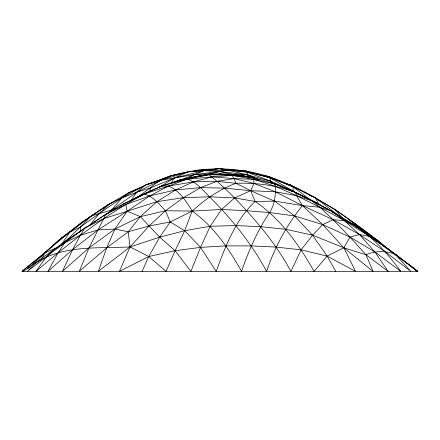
<?xml version="1.0" encoding="UTF-8"?>
<svg xmlns="http://www.w3.org/2000/svg" width="440" height="440" viewBox="0 0 440 440"><rect width="100%" height="100%" fill="white"/><g stroke="black" fill="none" stroke-linecap="round" stroke-linejoin="round"><path stroke-width="0.66" d="M130.532 200.888L134.624 198.523C161.486 184.388 190.982 174.367 221.579 173.943C239.877 174.059 257.802 178.316 275.088 184.019C275.957 193.919 275.061 203.924 269.572 212.57C257.4 230.703 248.65 250.784 241.582 271.381C228.723 248.617 213.835 226.375 192.176 211.079C186.186 201.256 179.597 190.845 168.647 186.032L161.491 186.087L124.036 203.665L105.886 214.22L66.935 240.218L23.436 271.381M149.936 191.757L150.255 187.974C163.416 175.61 181.522 172.706 198.677 170.121C222.211 167.107 246.125 169.714 268.78 176.556C317.064 193.144 358.116 224.576 397.463 256.207M258.978 179.641L252.522 177.49L232.249 174.399L232.133 175.417L234.047 178.618L235.978 183.282L250.619 190.685L274.604 201.13L294.591 215.93L312.532 235.174L327.135 256.119L335.748 271.381M410.289 265.766L417.835 271.381C379.341 241.802 339.834 212.713 295.499 192.44C276.513 185.218 256.212 182.649 235.978 183.282C219.538 189.327 205.013 199.271 192.176 211.079L184.685 230.703L175.109 250.69L166.051 271.381L148.737 256.531L130.031 246.928C98.401 248.639 63.388 244.651 35.662 263.12M335.368 214.027L330.924 210.843L295.499 192.44L275.088 184.019L253.715 179.328L234.047 178.618L216.761 181.363L200.563 187.622L183.403 197.687L165.413 210.755L149.028 225.995L130.031 246.928L119.4 271.381L148.737 256.531L175.109 250.69L200.53 247.39L225.984 245.872L251.218 245.922L276.095 247.082L301.092 249.854L327.135 256.119L355.536 271.381L343.844 247.781L322.713 224.615L302.363 205.568L275.473 191.813L254.062 183.475L234.047 178.618L212.031 176.886L179.685 179.988L173.36 182.49M142.093 271.381L148.737 256.531L159.665 237.171L170.236 221.975L192.176 211.079L221.518 209.468L246.329 210.722L269.572 212.57L294.591 215.93L322.713 224.615L349.976 237.094L374.897 251.972L400.774 271.381C386.557 252.115 370.002 233.827 348.799 222.162M40.035 260.051L37.186 261.745L27.28 271.381L64.768 242.693L84.832 228.008L103.725 218.609L127.138 211.255L140.344 216.634L159.665 237.171L175.109 250.69L190.894 271.381L200.53 247.39L210.194 226.276L221.518 209.468L234.641 197.962L250.619 190.685L254.062 183.475L253.715 179.328L252.522 177.49L232.133 175.417L208.676 174.691L179.685 179.988L177.32 181.154M110.611 211.981L111.502 210.133L121.963 197.885L128.562 192.792L145.827 184.927L171.815 175.423L184.575 172.904M41.778 256.064L42.378 254.843L61.072 238.189L81.802 222.398L107.564 205.084L128.562 192.792L137.258 189.178M41.822 258.753L45.073 252.742L61.072 238.189L70.004 232.007L91.487 215.771L109.786 203.797L121.963 197.885L145.827 184.927L154.017 182.171M80.96 231L66.935 240.218L64.768 242.693L57.97 252.995L47.96 271.381L72.633 249.574L98.005 229.928L127.138 211.255L156.981 201.674L183.403 197.687L209.517 196.779L234.641 197.962L255.156 201.438C280.698 218.977 299.03 244.706 314.061 271.381L327.135 256.119L343.844 247.781L349.976 237.094L359.458 234.542L369.408 236.352L378.103 241.808L396.22 255.288M171.16 183.266L174.169 178.057L188.276 171.842L219.423 168.619L246.928 172.062L269.803 177.749L293.09 186.819L315.365 197.824L343.409 219.098M130.697 200.965L136.68 192.264L145.827 184.927L188.276 171.842L204.034 170.676L227.678 170.154L246.928 172.062L270.413 181.099L293.106 191.015L297.803 193.842M232.249 174.399L208.676 174.691L187.33 179.091L168.647 186.032L149.76 195.905L127.138 211.255L114.939 229.031L106.651 247.869L98.329 271.381L130.031 246.928L159.665 237.171L184.685 230.703L210.194 226.276L236.055 225.566L260.871 226.688L285.808 229.29L312.532 235.174L343.844 247.781L365.981 254.771L388.174 271.381L374.897 251.972L359.458 234.542L344.432 220.666L330.924 210.843L319.798 207.251L296.571 195.657L274.978 186.164L253.715 179.328L232.133 175.417L212.031 176.886L193.474 181.836L168.647 186.032L144.117 194.068L124.036 203.665L118.998 206.916M60.979 245.108L70.004 232.007L81.802 222.398L109.786 203.797L99.385 213.329L80.443 226.969L64.174 242.451M93.957 222.316L105.886 214.22L125.835 204.49L149.76 195.905L175.511 189.959L200.563 187.622L224.67 188.128L250.619 190.685L275.473 191.813L296.571 195.657L311.779 200.75L319.798 207.251L333.086 219.681L349.976 237.094L365.981 254.771C375.331 250.701 385.88 250.685 395.351 254.364C402.495 260.216 410.526 264.875 417.17 271.381L395.351 254.364L369.408 236.352L344.432 220.666L319.798 207.251L302.363 205.568C286.704 225.236 274.511 247.506 266.602 271.381C251.702 243.568 231.748 219.032 209.517 196.779C202.818 190.152 196.603 182.16 187.33 179.091L161.491 186.087L158.538 187.715L174.169 178.057L204.034 170.676L219.423 168.619L223.3 169.208M90.057 225.005L99.385 213.329L121.963 197.885L136.68 192.264L150.255 187.974L174.169 178.057L194.409 174.526L219.808 171.529L227.678 170.154L247.775 174.933L270.413 181.099L274.879 184.294M108.279 213.45L105.886 214.22L89.001 247.852L79.239 271.381L106.651 247.869L128.238 231.781L140.344 216.634L156.981 201.674L175.511 189.959L193.474 181.836L216.761 181.363L235.978 183.282M395.351 254.364L410.79 271.381L385.099 251.631L359.458 234.542L333.086 219.681L302.363 205.568L274.604 201.13L255.156 201.438C235.257 220.11 225.423 246.345 216.211 271.381L200.53 247.39L184.685 230.703L170.236 221.975L165.413 210.755L156.981 201.674L149.76 195.905L144.117 194.068C105.012 215.204 69.614 242.385 36.063 271.381L45.964 257.329L52.47 250.707L64.768 242.693L80.35 235.24L98.005 229.928L114.939 229.031L128.238 231.781L149.028 225.995L170.236 221.975M418 271.381L22 271.381L70.004 232.007L80.443 226.969L91.487 215.771L111.502 210.133L117.821 207.636M79.431 224.796L81.802 222.398L83.639 221.562M39.061 258.148L45.073 252.742L57.805 247.247M51.101 252.049L52.47 250.707M27.918 268.582L45.073 252.742M106.871 214.104L111.502 210.133L136.68 192.264L161.205 180.048L174.169 178.057M22 271.381L42.378 254.843L46.25 252.131M62.194 243.969L66.935 240.218M133.551 199.37L134.624 198.523L142.038 195.322M135.85 198.352L150.255 187.974M89.975 225.016L92.818 223.086M82.649 229.895L84.332 228.789M187.968 178.547L194.409 174.526L204.034 170.676L219.808 171.529L247.775 174.933L258.995 179.839M107.564 205.084L111.177 203.286M87.137 226.947L84.832 228.008L80.35 235.24L72.633 249.574L62.398 271.381L89.001 247.852L114.939 229.031L140.344 216.634L165.413 210.755L192.176 211.079M143.275 194.788L145.129 193.99M138.501 188.667L140.366 187.891M150.298 183.766L152.163 182.99M180.384 180.07L194.409 174.526L209.264 173.971L220.88 174.29M192.847 177.65L195.971 176.451L200.69 175.989M154.649 181.962L171.815 175.423L174.383 175.148M192.753 177.48L195.971 176.451L200.552 176.017M203.379 175.725L219.808 171.529L237.155 175.28M195.36 170.957L198.677 170.121L205.507 169.901M196.62 176.688L209.264 173.971L216.095 174.471M189.948 171.842L198.677 170.121M216.304 174.482L221.579 173.943L216.189 174.471M202.708 175.791L204.056 175.659M203.176 175.769L204.485 175.643M232.49 174.74L247.775 174.933L252.967 177.925M223.608 174.361L227.024 174.455M232.49 174.603L235.224 174.674L237.089 175.362M225.28 169.406L227.942 169.598M230.604 169.791L234.597 170.082M235.928 170.176L245.911 170.902L269.803 177.749L293.106 191.015L294.096 191.966M241.203 176.044L243.243 176.215M244.602 176.325L248.589 177.078M223.608 174.152L226.32 174.427M238.513 175.67L239.872 175.808M241.225 175.945L246.648 176.495L248.529 177.21M128.562 192.792L129.789 192.918M223.603 174.18L226.303 174.493M219.423 168.619L227.678 170.154M264.11 175.67L268.78 176.556L293.09 186.819L310.409 199.881M285.736 183.535L290.252 184.844L315.365 197.824L318.813 204.177M308.259 194.573L309.529 195.052M296.054 193.198L298.59 194.194L295.499 192.44L296.571 195.657L302.363 205.568M311.779 200.75L316.481 202.708L323.488 207.048M275.088 184.019L291.786 191.246M296.115 193.122L298.59 194.194M124.036 203.665L125.835 204.49L127.138 211.255M299.206 194.486L316.481 202.708L317.933 204.149M375.117 240.235L378.103 241.808L379.396 243.348M345.818 220.49L347.012 221.161M311.361 195.965L310.167 195.294L311.3 196.064M317.312 199.337L321.475 201.696M322.663 202.367L335.159 209.446L379.165 241.648M349.773 220.462L353.265 222.536L369.452 235.961M208.676 174.691C218.053 181.506 226.341 189.86 234.641 197.962C256.091 220.259 276.232 243.953 290.889 271.381L301.092 249.854L312.532 235.174L322.713 224.615L333.086 219.681L344.432 220.666L354.173 225.176L356.538 227.486M290.252 184.844L293.09 186.819L293.106 191.015M397.865 256.514L401.132 258.946M404.366 261.349L407.055 263.357M343.844 247.781L373.065 271.381L365.981 254.771M380.171 242.545L381.172 243.436M353.265 222.536L356.312 225.28M245.911 170.902L246.928 172.062L247.775 174.933M268.78 176.556L269.803 177.749L271.128 183.013M377.157 239.866L380.105 243.37M335.159 209.446L342.414 218.174L360.608 228.327L362.318 231.165M250.619 190.685L255.156 201.438M128.238 231.781L130.031 246.928M80.443 226.969L80.751 230.901"/></g></svg>
